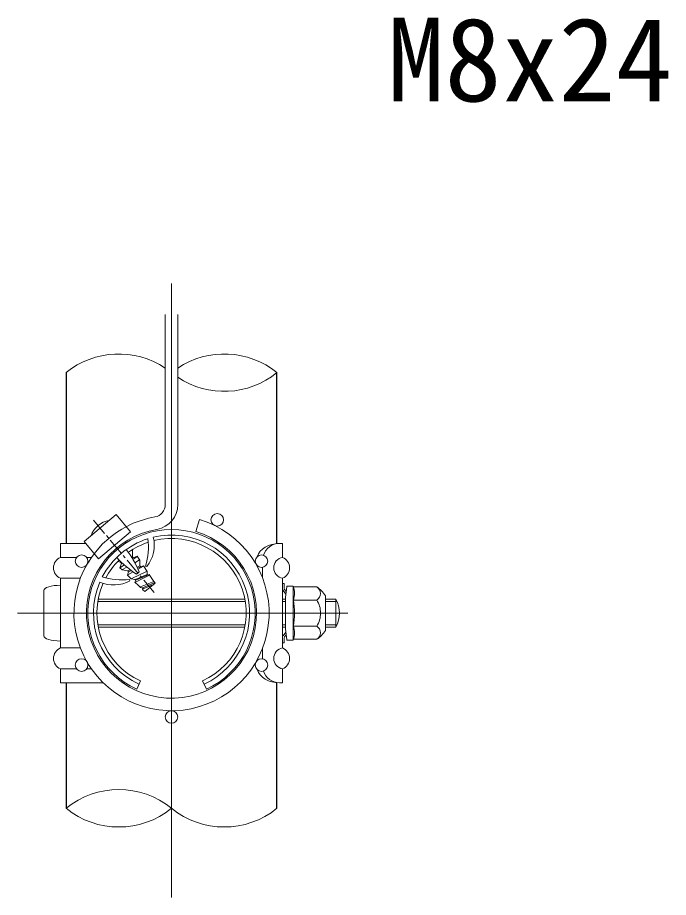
# Model space of a CAD drawing. Units: millimetres, scale not verified. Extents: x -6300 to 6300, y -4455 to 4455.
# Drawn here: x 2459 to 3019, y 3 to 760 of the extents above; entities that cross this region are included whole.
import ezdxf
from ezdxf.enums import TextEntityAlignment as Align

# ---------------------------------------------------------------- set-up
doc = ezdxf.new("R2010")
doc.units = ezdxf.units.MM
doc.header["$LTSCALE"] = 20
doc.linetypes.add('USER1', pattern=[50.8, 31.75, -6.35, 6.35, -6.35])
doc.linetypes.add('USER2', pattern=[1.125, 0.75, -0.125, 0.125, -0.125])
for name, color, linetype, lineweight in [('0-0_D-STR1', 1, 'Continuous', 25), ('0-1_D-BMK', 2, 'USER1', 13), ('0-2_D-STR-DIM', 7, 'Continuous', 13), ('0-5_D-STR3', 3, 'Continuous', 13), ('0-9_D-STR2', 7, 'Continuous', 13), ('0-A_D-STR-TXT', 7, 'Continuous', 13)]:
    doc.layers.add(name, color=color, linetype=linetype, lineweight=lineweight)
doc.styles.add('ＭＳ ゴシック', font='')
doc.styles.get('ＭＳ ゴシック').set_extended_font_data('MS Gothic')

msp = doc.modelspace()

# ---------------------------------------------------------------- linework, layer by layer
at = {"layer": '0-0_D-STR1'}
for p, q in [((2500.95, 454.67), (2500.95, 307.67)), ((2682.45, 307.67), (2682.45, 454.67)), ((2500.95, 187.67), (2500.95, 79.67)), ((2682.45, 79.67), (2682.45, 187.67))]:
    msp.add_line(p, q, dxfattribs=at)
at = {"layer": '0-1_D-BMK'}
for p, q in [((2591.7, 2.98), (2591.7, 531.35)), ((2743.34, 247.67), (2459.22, 247.67))]:
    msp.add_line(p, q, dxfattribs=at)
at = {"layer": '0-1_D-BMK', "linetype": 'USER2'}
msp.add_line((2524.48, 327.78), (2576.9, 265.31), dxfattribs=at)
at = {"layer": '0-2_D-STR-DIM'}
for centre, start, end in [((2546.33, 398.68), 56.30864, 129.02451), ((2637.08, 398.68), 50.97549, 123.69136), ((2637.08, 510.65), 236.30864, 309.02451), ((2546.33, 23.68), 50.97549, 129.02451), ((2546.33, 135.65), 230.97549, 309.02451), ((2637.08, 135.65), 230.97549, 309.02451)]:
    msp.add_arc(centre, 72.06, start, end, dxfattribs=at)
at = {"layer": '0-5_D-STR3'}
for p, q in [((2536.87, 327.27), (2537.06, 326.74)), ((2543.98, 332.55), (2556.51, 317.61)), ((2522.83, 315.49), (2523.32, 315.21)), ((2556.51, 317.61), (2528.93, 294.47)), ((2496.15, 307.67), (2517.86, 307.67)), ((2496.15, 307.67), (2496.15, 295.67)), ((2552.49, 309.48), (2552.49, 308.05)), ((2631.5, 307.67), (2633.63, 307.67)), ((2687.25, 307.67), (2683.07, 307.67)), ((2687.25, 307.67), (2684.62, 307.67)), ((2687.25, 307.67), (2687.25, 295.67)), ((2496.15, 295.67), (2510.01, 295.67)), ((2518.55, 295.67), (2522.77, 295.67)), ((2539.76, 299.24), (2541.15, 298.93)), ((2557.44, 295.59), (2558.1, 295.86)), ((2557.88, 294.88), (2562.19, 296.69)), ((2558.09, 302.36), (2558.1, 295.86)), ((2558.19, 295.9), (2558.75, 295.24)), ((2558.47, 293.89), (2562.21, 296.31)), ((2564.5, 293.23), (2562.19, 296.69)), ((2545.28, 292.01), (2547.74, 291.59)), ((2548.67, 290.48), (2547.22, 286.58)), ((2547.34, 286.68), (2551.13, 289.13)), ((2547.77, 291.56), (2548.25, 291.76)), ((2547.77, 291.56), (2548.67, 290.48)), ((2548.34, 290.87), (2548.93, 291.12)), ((2560.05, 291.1), (2564.14, 293.41)), ((2562, 287.31), (2564.52, 288.36)), ((2562.87, 285.49), (2567.61, 288.13)), ((2564.5, 293.23), (2564.51, 288.38)), ((2567.52, 288.35), (2570.77, 283.49)), ((2569.42, 288.23), (2570.45, 287.78)), ((2664.81, 289.11), (2664.81, 289.03)), ((2549.08, 284.81), (2547.22, 286.58)), ((2549, 284.89), (2553.29, 287.3)), ((2549.08, 284.81), (2554.15, 283.94)), ((2554.77, 283.21), (2553.73, 280.4)), ((2553.73, 280.4), (2557.09, 277.21)), ((2554, 280.54), (2558.71, 283.17)), ((2554.15, 283.94), (2554.77, 283.21)), ((2554.22, 284.07), (2556.29, 284.94)), ((2554.77, 283.21), (2557.23, 284.24)), ((2557.48, 277.59), (2570.29, 283.48)), ((2560.4, 276.7), (2570.71, 280.99)), ((2560.66, 274.4), (2572.75, 280.35)), ((2560.98, 276.01), (2572.57, 280.88)), ((2563.93, 283.1), (2561.63, 281.18)), ((2562.43, 286.42), (2565.18, 287.58)), ((2570.78, 280.9), (2570.77, 283.49)), ((2570.78, 280.9), (2571.26, 280.33)), ((2576.59, 274.86), (2572.57, 280.88)), ((2669.97, 287.04), (2669.97, 278.16)), ((2496.15, 269.92), (2496.15, 277.67)), ((2496.15, 277.67), (2496.15, 217.67)), ((2496.15, 277.67), (2513.24, 277.67)), ((2555.63, 276.66), (2555.89, 275.57)), ((2557.09, 277.21), (2560.26, 276.67)), ((2560.24, 274.22), (2563.25, 271.36)), ((2565.03, 270.19), (2576.55, 274.83)), ((2566.59, 269.32), (2576.9, 273.61)), ((2568.73, 266.16), (2577.54, 273.55)), ((2576.59, 274.86), (2577.55, 273.63)), ((2576.88, 274.42), (2576.59, 274.86)), ((2576.88, 274.42), (2576.88, 273.63)), ((2687.25, 277.67), (2687.25, 217.67)), ((2687.25, 273.17), (2687.25, 268.85)), ((2688.75, 273.17), (2687.25, 273.17)), ((2688.75, 273.17), (2688.75, 268.85)), ((2481.75, 267.17), (2481.75, 228.17)), ((2496.15, 271.67), (2496.15, 269.92)), ((2565.1, 269.61), (2563.25, 271.36)), ((2565.1, 269.61), (2566.36, 269.39)), ((2566.36, 269.39), (2566.91, 268.75)), ((2566.98, 268.65), (2566.76, 268.04)), ((2568.73, 266.16), (2566.76, 268.04)), ((2567.17, 268.63), (2576.2, 272.43)), ((2687.81, 267.11), (2689.97, 264.08)), ((2689.03, 267.98), (2690.28, 266.24)), ((2689.65, 261.17), (2690.82, 270.65)), ((2696.12, 270.92), (2691.12, 270.92)), ((2696.25, 247.67), (2696.25, 270.84)), ((2696.55, 270.19), (2696.41, 270.7)), ((2716.64, 270.19), (2696.55, 270.19)), ((2655.12, 257.64), (2528.28, 257.64)), ((2654.77, 259.67), (2528.63, 259.67)), ((2687.25, 259.67), (2689.65, 259.67)), ((2687.25, 257.64), (2689.65, 257.64)), ((2689.65, 261.17), (2689.65, 234.17)), ((2716.64, 258.93), (2696.25, 258.93)), ((2724.15, 262.67), (2724.15, 232.67)), ((2724.15, 259.67), (2733.15, 259.67)), ((2724.15, 257.64), (2734.12, 257.64)), ((2733.15, 259.67), (2733.15, 235.67)), ((2696.25, 247.67), (2696.25, 224.49)), ((2655.12, 237.7), (2528.28, 237.7)), ((2654.77, 235.67), (2528.63, 235.67)), ((2687.25, 237.7), (2689.65, 237.7)), ((2687.25, 235.67), (2689.65, 235.67)), ((2716.64, 236.41), (2696.25, 236.41)), ((2724.15, 237.7), (2734.12, 237.7)), ((2724.15, 235.67), (2733.15, 235.67)), ((2687.81, 228.23), (2689.97, 231.26)), ((2689.03, 227.36), (2690.28, 229.1)), ((2689.65, 234.17), (2690.82, 224.68)), ((2496.15, 217.67), (2496.15, 225.42)), ((2496.15, 225.42), (2496.15, 223.67)), ((2687.25, 226.49), (2687.25, 222.17)), ((2696.05, 224.42), (2691.12, 224.42)), ((2716.64, 225.15), (2696.55, 225.15)), ((2496.15, 217.67), (2513.24, 217.67)), ((2669.97, 217.18), (2669.97, 208.3)), ((2664.81, 206.3), (2664.81, 206.23)), ((2496.15, 199.67), (2496.15, 187.67)), ((2496.15, 199.67), (2510.01, 199.67)), ((2518.55, 199.67), (2522.77, 199.67)), ((2687.25, 199.67), (2687.25, 187.67)), ((2496.15, 187.67), (2496.15, 195.99)), ((2687.25, 195.99), (2687.25, 187.67)), ((2496.15, 187.67), (2532.92, 187.67)), ((2549.77, 187.67), (2551.9, 187.67)), ((2561.7, 182.22), (2564.95, 189.31)), ((2621.7, 182.22), (2618.45, 189.31)), ((2631.5, 187.67), (2633.63, 187.67)), ((2687.25, 187.67), (2684.62, 187.67))]:
    msp.add_line(p, q, dxfattribs=at)
for points in [[(2543.98, 332.55), (2516.4, 309.41), (2528.93, 294.47)], [(2564.52, 288.36), (2565.18, 287.58), (2567.52, 288.35)], [(2560.26, 276.67), (2560.88, 275.93), (2560.24, 274.22)], [(2688.75, 226.49), (2688.75, 222.17), (2687.25, 222.17)]]:
    msp.add_lwpolyline(points, dxfattribs=at)
for centre, radius, start, end in [((2541.57, 307.41), 20.41, 100.1954, 159.8046), ((2591.7, 247.67), 72, 294.62432, 245.37568), ((2591.7, 247.67), 67.2, 107.59553, 152.40447), ((2512.48, 304.83), 59.31, 343.74037, 6.80935), ((2547.75, 306.04), 29.13, 321.18492, 13.85448), ((2591.7, 247.67), 67.2, 294.62432, 103.48523), ((2591.7, 247.67), 64.2, 294.62432, 103.60612), ((2591.7, 247.67), 64.2, 108.18535, 125.37326), ((2499.9, 286.67), 9.75, 112.61986, 247.38014), ((2613.79, 360.86), 95.24, 223.32909, 236.79151), ((2476.4, 245.57), 95.24, 23.20849, 36.67091), ((2688.8, 286.67), 9.13, 99.72282, 260.27718), ((2683.5, 286.67), 9.75, 292.61986, 67.38014), ((2591.7, 247.67), 64.2, 134.62674, 151.81465), ((2591.7, 247.67), 67.2, 156.51477, 245.37568), ((2591.7, 247.67), 64.2, 156.39388, 245.37568), ((2541.85, 301.09), 29.13, 246.14552, 298.81508), ((2549.16, 335.61), 59.31, 253.19065, 276.25963), ((2690.25, 268.85), 3, 180, 215.53768), ((2690.25, 268.85), 1.5, 180, 215.53768), ((2691.12, 270.62), 0.3, 90, 173), ((2696.12, 270.62), 0.3, 15, 90), ((2681.6, 264.55), 15.97, 339.37322, 22.7756), ((2713.59, 264.56), 6.4, 298.45309, 61.54691), ((2703.83, 249.9), 24, 32.13463, 57.68315), ((2688.75, 263.21), 1.5, 33.43373, 35.53768), ((2633.98, 247.67), 63.57, 0, 10.20031), ((2699.36, 247.67), 20.62, 0, 33.09348), ((2710.65, 247.67), 25.5, 331.92751, 28.07249), ((2633.98, 247.67), 63.57, 349.79969, 0), ((2699.36, 247.67), 20.62, 326.90652, 0), ((2681.6, 230.78), 15.97, 337.2244, 20.62678), ((2713.59, 230.78), 6.4, 298.45309, 61.54691), ((2690.25, 226.49), 1.5, 144.46232, 180), ((2688.75, 232.13), 1.5, 324.46232, 326.56627), ((2703.83, 245.43), 24, 302.31685, 327.86537), ((2691.12, 224.72), 0.3, 187, 270), ((2696.05, 224.72), 0.3, 270, 337.2244), ((2499.9, 208.67), 9.75, 112.61986, 247.38014), ((2688.8, 208.67), 9.13, 99.72282, 260.27718), ((2683.5, 208.67), 9.75, 292.61986, 67.38014)]:
    msp.add_arc(centre, radius, start, end, dxfattribs=at)
for centre, major_axis, ratio, start_param, end_param in [((2684.62, 292.67), (-19.81, 0), 0.757218, 4.712389, 6.040763), ((2684.62, 292.67), (0, -15), 0.976579, 3.141593, 4.383343), ((2496.15, 267.17), (14.4, 0), 0.3125, 1.570796, 3.141593), ((2496.15, 228.17), (14.4, 0), 0.3125, 3.141593, 4.712389), ((2684.62, 202.67), (-19.81, 0), 0.757218, 0.242422, 1.570796), ((2684.62, 202.67), (0, 15), 0.976579, 1.899842, 3.141593)]:
    msp.add_ellipse(centre, major_axis=major_axis, ratio=ratio, start_param=start_param, end_param=end_param, dxfattribs=at)
at = {"layer": '0-9_D-STR2'}
for p, q in [((2586.3, 341.07), (2586.3, 504.67)), ((2597.1, 341.07), (2597.1, 504.67)), ((2612.62, 317.82), (2615.71, 328.17))]:
    msp.add_line(p, q, dxfattribs=at)
for centre in [(2631.06, 327.94), (2514.28, 292.37), (2669.13, 292.37), (2514.28, 202.97), (2669.13, 202.97), (2591.7, 158.27)]:
    msp.add_circle(centre, 5.4, dxfattribs=at)
for centre, radius, start, end in [((2575.5, 341.07), 10.8, 279.83934, 0), ((2575.5, 341.07), 21.6, 279.83934, 0), ((2591.7, 247.67), 84, 130, 73.39579), ((2591.7, 247.67), 84, 99.83934, 130), ((2591.7, 247.67), 73.2, 99.83934, 73.39579)]:
    msp.add_arc(centre, radius, start, end, dxfattribs=at)

# ---------------------------------------------------------------- texts
at = {"layer": '0-A_D-STR-TXT', "style": 'ＭＳ ゴシック'}
msp.add_text('M8x24', height=72.14, dxfattribs=at).set_placement((2777.59, 666.5), align=Align.BOTTOM_LEFT)

doc.saveas('drawing.dxf')
